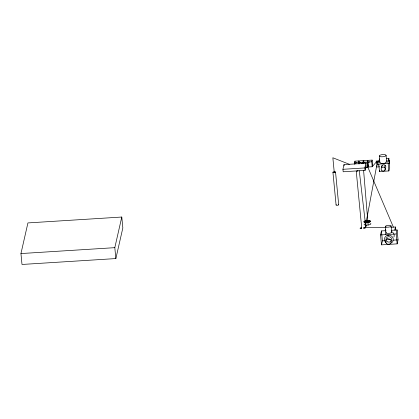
<?xml version="1.0" encoding="UTF-8"?>
<svg xmlns="http://www.w3.org/2000/svg" width="419" height="419" viewBox="0 0 419 419"><rect width="100%" height="100%" fill="white"/><g stroke="black" fill="none" stroke-linecap="round" stroke-linejoin="round"><path stroke-width="0.63" d="M385.71 227.491L364.399 227.7L363.556 228.004L365.08 227.973L376.634 166.008M379.86 162.106L379.336 155.732A3.415 1.084 -5.5 0 1 382.914 154.559A3.415 1.084 -5.5 0 1 386.061 155.308L386.643 161.388M386.061 155.308L385.993 155.596A3.415 1.084 -5.5 0 1 382.416 156.769A3.415 1.084 -5.5 0 1 379.274 156.02M20.95 253.558L27.926 222.924L121.788 217.032L122.835 227.936L115.864 258.57L21.998 264.462L20.95 253.558L114.811 247.666L121.788 217.032M365.075 170.402L364.839 167.925L365.902 163.248L366.143 165.725L365.075 170.402L343.177 171.78L342.936 169.302L344.004 164.62L365.902 163.248L369.783 161.917M354.636 164.112L354.909 161.168L358.816 160.927L359.114 164.023M358.549 163.866L358.816 160.927M362.864 162.347L363.252 160.645L359.34 160.891L358.952 162.593L362.864 162.347L362.98 163.588M363.503 163.557L363.771 160.613L367.683 160.367L368.16 165.327L367.772 167.029L393.394 227.145M365.818 167.15L367.772 167.029L367.295 162.069L367.683 160.367M368.563 165.861L368.306 166.992L367.824 162.038L368.212 160.336L372.124 160.089L372.601 165.044L372.213 166.746L368.306 166.992L365.295 168.092M376.252 162.048L372.213 166.746L371.737 161.792L372.124 160.089M386.454 161.032L389.581 160.838L389.476 163.431L376.959 164.217L377.069 161.624L379.572 161.467M376.959 164.217L377.21 163.111M378.834 161.703L379.478 158.864M367.018 222.657A3.415 1.084 -5.5 0 0 370.611 221.059A3.415 1.084 -5.5 0 0 365.792 220.703A3.415 1.084 -5.5 0 0 364.692 222.484L367.018 222.657L367.521 220.446M389.356 163.373L389.722 167.197L388.874 170.942L379.483 171.528L379.771 170.282M381.615 167.762L382.138 165.463M384.563 167.579L385.087 165.28M384.836 170.381L385.36 168.082A2.1 1.98 12.8 0 0 384.103 164.824A2.1 1.98 12.8 0 0 381.782 167.417M388.219 161.111L388.863 158.277L386.36 158.434M389.476 163.431L389.581 160.838M391.231 230.324L397.097 229.958L398.05 239.872L397.139 243.868L381.494 244.853L380.541 234.939L381.452 230.937L386.014 230.654M381.494 244.853L382.406 240.852L381.452 230.937M385.244 231.351L385.674 229.476M394.771 230.136L395.484 227.014L390.838 227.308M397.139 243.868L396.185 233.959L397.097 229.958M361.733 228.119C356.763 228.805 365.022 227.135 360.178 228.282M365.08 227.973L366.824 225.144M388.078 235.316L389.387 235.227A4.462 4.211 12.8 0 1 393.247 238.924L392.964 241.087L392.394 242.03A4.462 4.211 12.8 0 1 390.576 243.334M354.757 163.944L356.475 162.75M361.723 228.056L356.265 171.381L357.349 170.795M388.224 235.211C385.951 235.415 384.076 237.583 384.433 239.883A4.462 4.211 12.8 0 0 386.161 242.711M358.156 163.729L360.906 162.472M356.265 171.381L358.072 170.722M364.692 222.484L369.846 220.619M361.545 163.52L365.337 162.195M387.104 235.478L388.659 235.216M370.569 223.296A3.415 1.084 -5.5 0 1 368.144 225.045L365.593 225.097A3.415 1.084 -5.5 0 1 364.3 223.95M363.572 228.072L365.122 227.905M379.546 160.838L376.157 161.053L376.346 163.043M354.521 162.871L358.428 162.624M363.383 162.315L367.295 162.069M367.824 162.038L371.737 161.792M376.817 162.729L380.572 162.493M385.574 162.179L389.33 161.944M378.797 164.877L376.54 165.018L376.728 166.998L379.551 166.82M342.936 169.302L364.839 167.925M363.881 221.766L370.658 221.342M380.541 234.939L396.185 233.959M382.406 240.852L385.014 240.689M392.833 240.197L398.05 239.872M365.049 220.923L369.49 222.185M349.378 164.285L332.854 157.774L334.283 172.612M361.01 227.915L361.094 228.402M359.282 170.816L365.593 225.097M388.863 158.277L389.11 160.823M395.484 227.014L395.782 230.115M388.146 163.394L388.874 170.942M391.095 225.961L391.692 232.157M385.349 226.543L385.946 232.739M378.76 163.981L379.483 171.528M377.069 161.624L377.163 162.614M363.771 160.613L363.891 161.854M363.252 160.645L363.488 163.127M354.909 161.168L355.024 162.41M344.004 164.62L344.125 165.861M335.54 172.068A1.315 0.419 -5.5 0 1 333.503 172.56A1.315 0.419 -5.5 0 1 333.671 171.821A1.315 0.419 -5.5 0 1 335.54 172.068L338.693 204.781M332.932 172.23L336.085 204.943M114.811 247.666L115.864 258.57M363.608 170.549L368.144 225.045M390.367 239.6A4.462 4.211 12.8 0 1 387.072 238.71M385.333 234.781A4.462 4.211 12.8 0 1 386.198 232.775M391.419 231.534A4.462 4.211 12.8 0 1 394.159 234.928L394.169 236.028A4.462 4.211 12.8 0 1 393.876 237.086M391.561 231.932A2.886 0.917 -5.5 0 1 388.952 233.357A2.886 0.917 -5.5 0 1 386.009 232.493M338.379 204.503A1.315 0.419 -5.5 0 1 338.322 205.074A1.315 0.419 -5.5 0 1 336.562 205.258A1.315 0.419 -5.5 0 1 336.305 204.718M385.847 162.86A3.415 1.084 -5.5 0 1 380.468 163.201M386.857 241.339A2.886 2.724 12.8 0 0 391.639 240.108A2.886 2.724 12.8 0 0 388.02 236.766A2.886 2.724 12.8 0 0 386.857 241.339M386.287 227.098A2.886 0.917 -5.5 0 0 391.032 226.208A2.886 0.917 -5.5 0 0 387.35 225.453A2.886 0.917 -5.5 0 0 386.287 227.098M386.376 243.465A2.886 2.724 12.8 0 0 391.157 242.234A2.886 2.724 12.8 0 0 387.538 238.893A2.886 2.724 12.8 0 0 386.376 243.465M381.515 170.177A2.1 1.98 12.8 0 0 385.129 169.952A2.1 1.98 12.8 0 0 383.034 167.092A2.1 1.98 12.8 0 0 381.515 170.177"/></g></svg>
